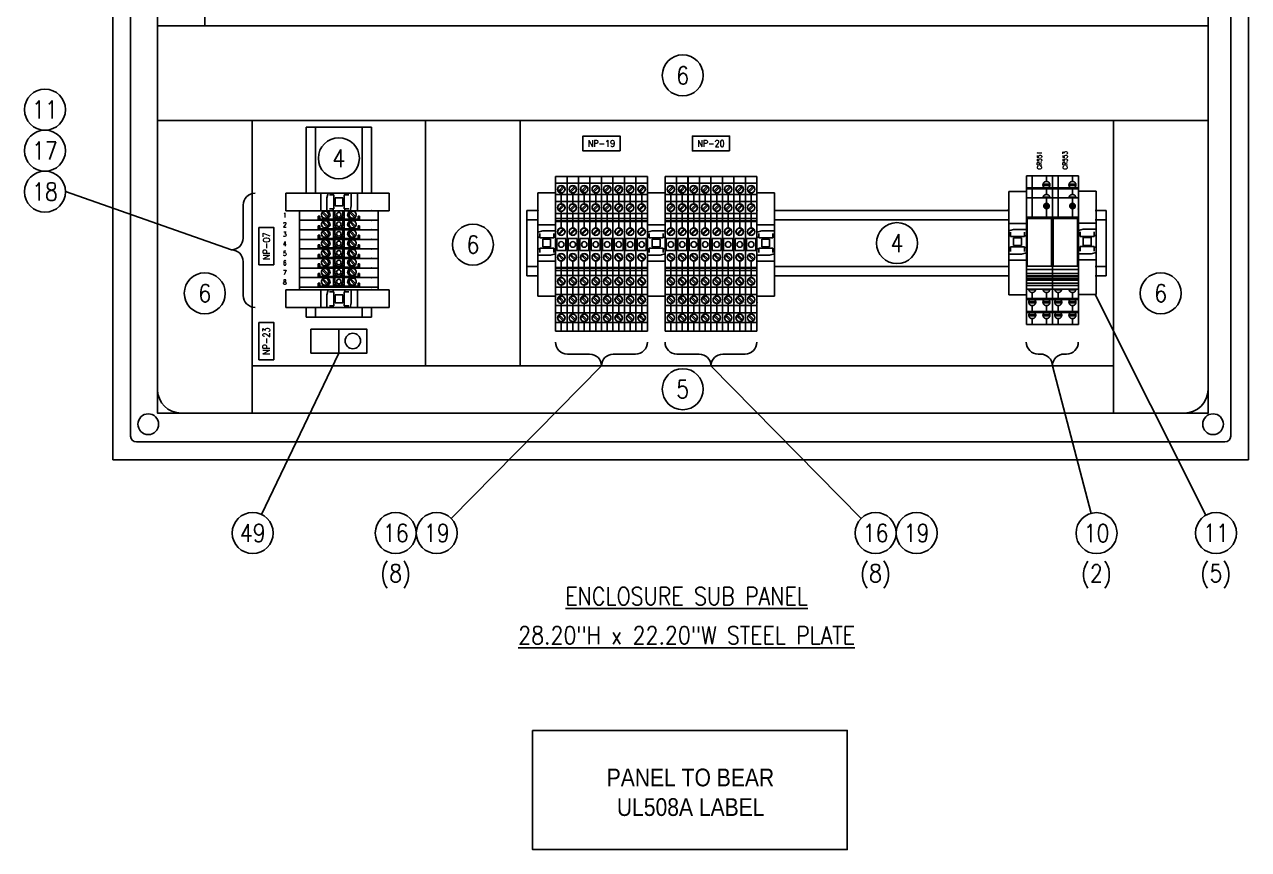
# Model space of a CAD drawing. Header units: inches. Extents: x -4 to 280, y -9 to 35.
# Drawn here: x 30.13 to 56, y -8.23 to 9.19 of the extents above; entities that cross this region are included whole.
import ezdxf
from ezdxf.enums import TextEntityAlignment as Align

# ---------------------------------------------------------------- set-up
doc = ezdxf.new("R2010")
doc.units = ezdxf.units.IN
doc.header["$LTSCALE"] = 0.5
doc.header["$MEASUREMENT"] = 0
doc.linetypes.add('DOT', pattern=[0.25, 0, -0.25])
for name, color, linetype in [('0 @ 4', 7, 'Continuous'), ('1', 7, 'Continuous'), ('E-POWR-CIRC', 90, 'Continuous'), ('E-POWR-IDEN @ 4', 11, 'Continuous'), ('MODEL', 7, 'Continuous'), ('PITEM', 20, 'Continuous'), ('SYMBOL', 4, 'Continuous'), ('WIRENO', 71, 'Continuous')]:
    doc.layers.add(name, color=color, linetype=linetype)
for name, color, linetype, lineweight in [('G-Anno-Std-Note', 151, 'Continuous', 25), ('G-Anno-Std-Note @ 4', 151, 'Continuous', 25), ('REV2', 1, 'Continuous', 5), ('TERM_24VDC', 5, 'Continuous', 5)]:
    doc.layers.add(name, color=color, linetype=linetype, lineweight=lineweight)
doc.styles.add('Note', font='romans.shx', dxfattribs={"width": 0.75})
doc.styles.add('RomanS', font='romans.shx', dxfattribs={"width": 0.85})
doc.styles.get("Standard").update_dxf_attribs({"font": 'romans.shx', "width": 0.85})
doc.styles.add('WD', font='romans.shx')

# ---------------------------------------------------------------- blocks, each defined once
blk = doc.blocks.new('Anno_Circle')
at = {"color": 0, "linetype": 'ByBlock', "lineweight": -2}
blk.add_circle((0, 0), 1.155, dxfattribs=at)
at = {"color": 0, "linetype": 'ByBlock', "lineweight": -2, "style": 'Note', "width": 0.85}
blk.add_attdef('ID', text='', height=1, dxfattribs=at).set_placement((0, 0), align=Align.MIDDLE)
blk = doc.blocks.new('UK END_STOP')
at = {"layer": '1', "color": 7}
for p, q in [((0, 1.091), (0.373, 1.091)), ((0, -1.091), (0, 1.091)), ((0.373, 1.091), (0.373, -1.091)), ((0.373, 0.418), (0, 0.418)), ((0.104, 0.29), (0, 0.263)), ((0.373, 0.29), (0.104, 0.29)), ((0.039, 0.155), (0, 0.155)), ((0.039, 0.139), (0.039, 0.235)), ((0.039, 0.139), (0.334, 0.139)), ((0.104, 0.114), (0.269, 0.114)), ((0.104, -0.051), (0.104, 0.114)), ((0.269, 0.114), (0.269, -0.051)), ((0.334, 0.235), (0.334, 0.139)), ((0.334, 0.155), (0.373, 0.155)), ((0.039, -0.092), (0, -0.092)), ((0.269, -0.228), (0, -0.228)), ((0.334, -0.076), (0.039, -0.076)), ((0.039, -0.173), (0.039, -0.076)), ((0.269, -0.051), (0.104, -0.051)), ((0.373, -0.2), (0.269, -0.228)), ((0.334, -0.076), (0.334, -0.173)), ((0.334, -0.092), (0.373, -0.092)), ((0.373, -0.355), (0, -0.355)), ((0.373, -1.091), (0, -1.091))]:
    blk.add_line(p, q, dxfattribs=at)
at = {"layer": '1', "color": 7, "linetype": 'DOT'}
blk.add_point((0, 0.714), dxfattribs=at)
blk = doc.blocks.new('VIOK 1-5-3D_PE')
at = {"layer": '1', "color": 2}
for p, q in [((0, 1.83), (0, 1.437)), ((0, 1.83), (0.121, 1.83)), ((0.121, 1.83), (0.121, 1.628)), ((0.121, 1.648), (0, 1.648)), ((0.059, 1.592), (0.123, 1.529)), ((0.059, 1.592), (0.123, 1.529)), ((0.158, 1.532), (0.079, 1.611)), ((0.158, 1.532), (0.079, 1.611)), ((0.121, 1.441), (0, 1.441)), ((0.115, 1.537), (0.163, 1.487)), ((0.121, 1.441), (0.121, 1.471)), ((0.158, 1.532), (0.182, 1.506))]:
    blk.add_line(p, q, dxfattribs=at)
at = {"layer": '1', "color": 3}
for p, q in [((0.121, 1.83), (0.243, 1.83)), ((0.243, 1.83), (0.243, 1.437)), ((0.243, 1.648), (0.121, 1.648)), ((0.121, 1.441), (0.243, 1.441))]:
    blk.add_line(p, q, dxfattribs=at)
at = {"layer": '1', "color": 7}
for p, q in [((0, -1.437), (0, 1.437)), ((0.121, 1.441), (0.121, 1.242)), ((0.243, 1.437), (0.243, -1.437)), ((0.243, 1.292), (0, 1.292)), ((0, 1.054), (0.243, 1.054)), ((0.059, 1.209), (0.126, 1.142)), ((0.059, 1.209), (0.126, 1.142)), ((0.162, 1.146), (0.079, 1.229)), ((0.162, 1.146), (0.079, 1.229)), ((0.121, 1.088), (0.121, 0.855)), ((0.126, 1.142), (0.164, 1.105)), ((0.162, 1.146), (0.184, 1.125)), ((0.243, 0.905), (0, 0.905)), ((0.059, 0.822), (0.164, 0.718)), ((0.059, 0.822), (0.164, 0.718)), ((0.079, 0.842), (0.183, 0.738)), ((0.079, 0.842), (0.183, 0.738)), ((0.243, 0.658), (0, 0.658)), ((0.243, 0.55), (0, 0.55)), ((0.121, 0.346), (0.121, 0.705)), ((0.243, 0.502), (0, 0.502)), ((0, 0.488), (0.243, 0.488)), ((0.059, 0.313), (0.164, 0.209)), ((0.059, 0.313), (0.164, 0.209)), ((0.079, 0.333), (0.183, 0.229)), ((0.079, 0.333), (0.183, 0.229)), ((0.025, 0.126), (0.218, 0.126)), ((0.025, -0.125), (0.025, 0.126)), ((0.218, 0.126), (0.218, -0.125)), ((0.218, -0.125), (0.025, -0.125)), ((0.164, -0.208), (0.059, -0.313)), ((0.164, -0.208), (0.059, -0.313)), ((0.183, -0.228), (0.079, -0.332)), ((0.183, -0.228), (0.079, -0.332)), ((0.243, -0.487), (0, -0.487)), ((0, -0.502), (0.243, -0.502)), ((0.121, -0.704), (0.121, -0.349)), ((0, -0.549), (0.243, -0.549)), ((0, -0.657), (0.243, -0.657)), ((0.164, -0.717), (0.059, -0.822)), ((0.164, -0.717), (0.059, -0.822)), ((0.183, -0.737), (0.079, -0.841)), ((0.183, -0.737), (0.079, -0.841)), ((0, -0.905), (0.243, -0.905)), ((0.121, -0.854), (0.121, -1.087)), ((0, -1.053), (0.243, -1.053)), ((0, -1.291), (0.243, -1.291)), ((0.126, -1.141), (0.059, -1.208)), ((0.126, -1.141), (0.059, -1.208)), ((0.079, -1.228), (0.162, -1.145)), ((0.079, -1.228), (0.162, -1.145)), ((0.164, -1.104), (0.126, -1.141)), ((0.184, -1.124), (0.162, -1.145)), ((0.243, -1.437), (0, -1.437))]:
    blk.add_line(p, q, dxfattribs=at)
at = {"layer": '1', "color": 2}
blk.add_circle((0.121, 1.55), 0.075, dxfattribs=at)
at = {"layer": '1', "color": 7}
for centre, radius in [((0.121, 1.167), 0.0789), ((0.121, 1.167), 0.075), ((0.121, 0.78), 0.0789), ((0.121, 0.78), 0.075), ((0.121, 0.78), 0.075), ((0.121, 0.271), 0.0789), ((0.121, 0.271), 0.075), ((0.121, 0.271), 0.075), ((0.121, 0), 0.0592), ((0.121, -0.27), 0.0789), ((0.121, -0.27), 0.075), ((0.121, -0.27), 0.075), ((0.121, -0.779), 0.0789), ((0.121, -0.779), 0.075), ((0.121, -0.779), 0.075), ((0.121, -1.166), 0.0789), ((0.121, -1.166), 0.075)]:
    blk.add_circle(centre, radius, dxfattribs=at)
at = {"layer": '1', "color": 2}
blk.add_arc((0.121, 1.55), 0.0789, 90, 270, dxfattribs=at)
at = {"layer": '1', "color": 3}
blk.add_arc((0.121, 1.55), 0.0789, 270, 90, dxfattribs=at)
at = {"layer": '1', "color": 7}
for centre in [(0.121, 0.78), (0.121, 0.78), (0.121, 0.271), (0.121, 0.271)]:
    blk.add_arc(centre, 0.075, 126.1729, 145.6151, dxfattribs=at)
at = {"layer": '1', "color": 7, "linetype": 'DOT'}
blk.add_point((0, 1.23), dxfattribs=at)
blk = doc.blocks.new('ADHESIVENAMEPLATE')
blk.add_lwpolyline([(40.804, 6.264), (40.017, 6.264), (40.017, 6.579), (40.804, 6.579)], close=True)
at = {"layer": 'PITEM', "style": 'RomanS', "width": 0.85}
blk.add_attdef('NP_NO', text='', height=0.145, dxfattribs=at).set_placement((40.41, 6.422), align=Align.MIDDLE)
blk = doc.blocks.new('WD_WNH')
at = {"linetype": 'Continuous', "style": 'WD', "width": 0.8}
blk.add_attdef('WIRENO', text='', height=0.1, dxfattribs=at).set_placement((0, 0.062), align=Align.CENTER)
at = {"style": 'WD', "flags": 1}
for tag, p in [('W01USER', (0, 0.078)), ('W02USER', (0, 0.07)), ('W03USER', (0, 0.062)), ('W04USER', (0, 0.055)), ('W05USER', (0, 0.047)), ('W06USER', (0, 0.039)), ('W07USER', (0, 0.031)), ('W08USER', (0, 0.023)), ('W09USER', (0, 0.016)), ('W10USER', (0, 0.008))]:
    blk.add_attdef(tag, text='', height=0.005, dxfattribs=at).set_placement(p, align=Align.CENTER)
blk = doc.blocks.new('PLC_Relay_2967015')
at = {"layer": 'SYMBOL', "color": 1}
for p, q in [((-0.02, 1.428), (-0.02, -0.484)), ((-0.02, 1.428), (0.53, 1.428)), ((0.105, 1.428), (0.105, 0.55)), ((0.366, 1.295), (0.363, 1.293)), ((0.37, 1.297), (0.366, 1.295)), ((0.373, 1.298), (0.37, 1.297)), ((0.377, 1.3), (0.373, 1.298)), ((0.379, 1.301), (0.377, 1.3)), ((0.383, 1.303), (0.379, 1.301)), ((0.387, 1.304), (0.383, 1.303)), ((0.391, 1.305), (0.387, 1.304)), ((0.395, 1.305), (0.391, 1.305)), ((0.398, 1.306), (0.395, 1.305)), ((0.402, 1.306), (0.398, 1.306)), ((0.406, 1.306), (0.402, 1.306)), ((0.405, 1.306), (0.405, 1.428)), ((0.41, 1.306), (0.406, 1.306)), ((0.414, 1.305), (0.41, 1.306)), ((0.418, 1.305), (0.414, 1.305)), ((0.422, 1.304), (0.418, 1.305)), ((0.426, 1.303), (0.422, 1.304)), ((0.429, 1.302), (0.426, 1.303)), ((0.433, 1.3), (0.429, 1.302)), ((0.437, 1.299), (0.433, 1.3)), ((0.44, 1.297), (0.437, 1.299)), ((0.443, 1.295), (0.44, 1.297)), ((0.447, 1.293), (0.443, 1.295)), ((0.53, 1.428), (0.53, -0.484)), ((-0.02, 1.174), (0.53, 1.174)), ((-0.02, 1.153), (0.53, 1.153)), ((0.332, 1.245), (0.331, 1.242)), ((0.331, 1.242), (0.331, 1.238)), ((0.331, 1.238), (0.331, 1.234)), ((0.331, 1.234), (0.331, 1.23)), ((0.331, 1.23), (0.331, 1.226)), ((0.331, 1.226), (0.331, 1.223)), ((0.331, 1.223), (0.332, 1.219)), ((0.333, 1.249), (0.332, 1.245)), ((0.343, 1.246), (0.332, 1.246)), ((0.343, 1.22), (0.332, 1.22)), ((0.332, 1.219), (0.333, 1.215)), ((0.334, 1.253), (0.333, 1.249)), ((0.333, 1.215), (0.334, 1.212)), ((0.335, 1.257), (0.334, 1.253)), ((0.334, 1.212), (0.335, 1.208)), ((0.336, 1.26), (0.335, 1.257)), ((0.335, 1.208), (0.336, 1.204)), ((0.338, 1.264), (0.336, 1.26)), ((0.336, 1.204), (0.338, 1.201)), ((0.34, 1.268), (0.338, 1.264)), ((0.338, 1.201), (0.34, 1.197)), ((0.342, 1.271), (0.34, 1.268)), ((0.34, 1.197), (0.342, 1.194)), ((0.344, 1.274), (0.342, 1.271)), ((0.342, 1.194), (0.344, 1.19)), ((0.467, 1.246), (0.343, 1.246)), ((0.343, 1.22), (0.467, 1.22)), ((0.346, 1.277), (0.344, 1.274)), ((0.344, 1.19), (0.346, 1.187)), ((0.348, 1.279), (0.346, 1.277)), ((0.346, 1.187), (0.349, 1.184)), ((0.351, 1.282), (0.348, 1.279)), ((0.349, 1.184), (0.351, 1.181)), ((0.354, 1.285), (0.351, 1.282)), ((0.351, 1.181), (0.354, 1.179)), ((0.357, 1.288), (0.354, 1.285)), ((0.354, 1.179), (0.357, 1.176)), ((0.36, 1.29), (0.357, 1.288)), ((0.357, 1.176), (0.359, 1.174)), ((0.363, 1.293), (0.36, 1.29)), ((0.405, 1.03), (0.405, 1.153)), ((0.45, 1.29), (0.447, 1.293)), ((0.453, 1.288), (0.45, 1.29)), ((0.45, 1.174), (0.453, 1.176)), ((0.456, 1.285), (0.453, 1.288)), ((0.453, 1.176), (0.456, 1.179)), ((0.459, 1.283), (0.456, 1.285)), ((0.456, 1.179), (0.459, 1.182)), ((0.461, 1.28), (0.459, 1.283)), ((0.459, 1.182), (0.462, 1.184)), ((0.464, 1.278), (0.461, 1.28)), ((0.462, 1.184), (0.464, 1.187)), ((0.465, 1.274), (0.464, 1.278)), ((0.464, 1.187), (0.465, 1.191)), ((0.467, 1.271), (0.465, 1.274)), ((0.465, 1.191), (0.467, 1.194)), ((0.469, 1.268), (0.467, 1.271)), ((0.467, 1.246), (0.477, 1.246)), ((0.467, 1.22), (0.477, 1.22)), ((0.467, 1.194), (0.469, 1.197)), ((0.471, 1.264), (0.469, 1.268)), ((0.469, 1.197), (0.471, 1.201)), ((0.473, 1.261), (0.471, 1.264)), ((0.471, 1.201), (0.473, 1.204)), ((0.474, 1.257), (0.473, 1.261)), ((0.473, 1.204), (0.474, 1.208)), ((0.475, 1.253), (0.474, 1.257)), ((0.474, 1.208), (0.475, 1.212)), ((0.476, 1.25), (0.475, 1.253)), ((0.475, 1.212), (0.476, 1.216)), ((0.477, 1.246), (0.476, 1.25)), ((0.476, 1.216), (0.477, 1.219)), ((0.478, 1.242), (0.477, 1.246)), ((0.477, 1.219), (0.478, 1.223)), ((0.478, 1.238), (0.478, 1.242)), ((0.478, 1.234), (0.478, 1.238)), ((0.478, 1.23), (0.478, 1.234)), ((0.478, 1.226), (0.478, 1.23)), ((0.478, 1.223), (0.478, 1.226)), ((-0.02, 0.957), (0.53, 0.957)), ((0.332, 0.968), (0.331, 0.964)), ((0.331, 0.964), (0.331, 0.961)), ((0.331, 0.961), (0.331, 0.957)), ((0.333, 0.976), (0.332, 0.972)), ((0.332, 0.972), (0.332, 0.968)), ((0.343, 0.971), (0.332, 0.971)), ((0.334, 0.979), (0.333, 0.976)), ((0.336, 0.983), (0.334, 0.979)), ((0.337, 0.987), (0.336, 0.983)), ((0.339, 0.99), (0.337, 0.987)), ((0.341, 0.994), (0.339, 0.99)), ((0.343, 0.997), (0.341, 0.994)), ((0.345, 1), (0.343, 0.997)), ((0.467, 0.971), (0.343, 0.971)), ((0.347, 1.003), (0.345, 1)), ((0.35, 1.006), (0.347, 1.003)), ((0.347, 0.781), (0.411, 0.845)), ((0.347, 0.787), (0.405, 0.845)), ((0.347, 0.793), (0.399, 0.845)), ((0.348, 0.776), (0.416, 0.844)), ((0.348, 0.799), (0.393, 0.844)), ((0.349, 0.772), (0.42, 0.843)), ((0.353, 1.009), (0.35, 1.006)), ((0.35, 0.767), (0.425, 0.842)), ((0.351, 0.807), (0.385, 0.842)), ((0.352, 0.763), (0.429, 0.84)), ((0.356, 1.012), (0.353, 1.009)), ((0.354, 0.76), (0.433, 0.838)), ((0.359, 1.014), (0.356, 1.012)), ((0.356, 0.756), (0.436, 0.836)), ((0.356, 0.817), (0.375, 0.836)), ((0.358, 0.754), (0.44, 0.834)), ((0.362, 1.017), (0.359, 1.014)), ((0.361, 0.75), (0.443, 0.831)), ((0.365, 1.018), (0.362, 1.017)), ((0.363, 0.747), (0.446, 0.829)), ((0.368, 1.02), (0.365, 1.018)), ((0.366, 0.745), (0.448, 0.826)), ((0.372, 1.022), (0.368, 1.02)), ((0.369, 0.742), (0.451, 0.823)), ((0.375, 1.024), (0.372, 1.022)), ((0.372, 0.74), (0.454, 0.82)), ((0.379, 1.025), (0.375, 1.024)), ((0.376, 0.737), (0.456, 0.816)), ((0.382, 1.026), (0.379, 1.025)), ((0.379, 0.735), (0.458, 0.813)), ((0.385, 1.028), (0.382, 1.026)), ((0.382, 0.734), (0.46, 0.809)), ((0.389, 1.028), (0.385, 1.028)), ((0.387, 0.732), (0.461, 0.806)), ((0.393, 1.029), (0.389, 1.028)), ((0.391, 0.731), (0.462, 0.801)), ((0.397, 1.03), (0.393, 1.029)), ((0.396, 0.73), (0.463, 0.796)), ((0.401, 1.03), (0.397, 1.03)), ((0.405, 1.03), (0.401, 1.03)), ((0.401, 0.729), (0.464, 0.791)), ((0.409, 1.03), (0.405, 1.03)), ((0.405, 0.845), (0.405, 0.957)), ((0.406, 0.729), (0.464, 0.786)), ((0.413, 1.03), (0.409, 1.03)), ((0.412, 0.729), (0.464, 0.78)), ((0.417, 1.029), (0.413, 1.03)), ((0.42, 1.028), (0.417, 1.029)), ((0.424, 1.027), (0.42, 1.028)), ((0.428, 1.026), (0.424, 1.027)), ((0.432, 1.025), (0.428, 1.026)), ((0.435, 1.024), (0.432, 1.025)), ((0.439, 1.022), (0.435, 1.024)), ((0.442, 1.02), (0.439, 1.022)), ((0.446, 1.018), (0.442, 1.02)), ((0.449, 1.017), (0.446, 1.018)), ((0.452, 1.014), (0.449, 1.017)), ((0.455, 1.012), (0.452, 1.014)), ((0.458, 1.009), (0.455, 1.012)), ((0.461, 1.006), (0.458, 1.009)), ((0.463, 1.003), (0.461, 1.006)), ((0.465, 1), (0.463, 1.003)), ((0.467, 0.997), (0.465, 1)), ((0.469, 0.993), (0.467, 0.997)), ((0.467, 0.971), (0.477, 0.971)), ((0.471, 0.99), (0.469, 0.993)), ((0.472, 0.986), (0.471, 0.99)), ((0.474, 0.983), (0.472, 0.986)), ((0.475, 0.979), (0.474, 0.983)), ((0.476, 0.975), (0.475, 0.979)), ((0.477, 0.971), (0.476, 0.975)), ((0.478, 0.968), (0.477, 0.971)), ((0.478, 0.964), (0.478, 0.968)), ((0.479, 0.961), (0.478, 0.964)), ((0.479, 0.957), (0.479, 0.961)), ((-0.02, 0.55), (0.53, 0.55)), ((0.229, 0.523), (0, 0.523)), ((0, 0.523), (0, 0.484)), ((0.229, 0.523), (0.51, 0.523)), ((0.405, 0.55), (0.405, 0.729)), ((0.419, 0.731), (0.462, 0.773)), ((0.428, 0.734), (0.459, 0.764)), ((0.441, 0.741), (0.452, 0.752)), ((0.51, 0.497), (0.51, 0.523)), ((0, 0.484), (0, -0.484)), ((0.51, 0.497), (0.51, -0.484)), ((-0.02, -0.552), (-0.02, -0.484)), ((0.06, -0.484), (-0.02, -0.484)), ((0.223, -0.484), (0.06, -0.484)), ((0.53, -0.484), (0.223, -0.484)), ((0.53, -0.484), (0.53, -0.552)), ((0.53, -0.552), (-0.02, -0.552)), ((-0.02, -0.598), (-0.02, -0.552)), ((-0.02, -0.636), (-0.02, -0.598)), ((0.007, -0.636), (-0.02, -0.636)), ((-0.02, -0.667), (-0.02, -0.636)), ((-0.02, -0.686), (-0.02, -0.667)), ((-0.02, -0.684), (0.53, -0.684)), ((-0.02, -0.711), (-0.02, -0.686)), ((0.53, -0.711), (-0.02, -0.711)), ((-0.02, -0.753), (-0.02, -0.711)), ((-0.02, -0.753), (0.53, -0.753)), ((-0.02, -0.78), (-0.02, -0.753)), ((0.53, -0.636), (0.007, -0.636)), ((0.53, -0.552), (0.53, -0.636)), ((0.53, -0.636), (0.53, -0.684)), ((0.53, -0.684), (0.53, -0.711)), ((0.53, -0.711), (0.53, -0.753)), ((0.53, -0.753), (0.53, -0.78)), ((0.502, -0.78), (-0.02, -0.78)), ((-0.02, -0.845), (-0.02, -0.78)), ((-0.02, -0.968), (-0.02, -0.845)), ((0.502, -0.845), (-0.02, -0.845)), ((0.53, -0.893), (-0.02, -0.893)), ((-0.02, -0.967), (0.53, -0.967)), ((-0.02, -0.967), (-0.02, -1.712)), ((0.53, -0.968), (-0.02, -0.968)), ((0.031, -0.967), (0.031, -0.971)), ((0.031, -0.971), (0.031, -0.974)), ((0.031, -0.974), (0.032, -0.978)), ((0.032, -0.978), (0.032, -0.981)), ((0.032, -0.981), (0.033, -0.985)), ((0.032, -0.981), (0.177, -0.981)), ((0.033, -0.985), (0.034, -0.989)), ((0.034, -0.989), (0.036, -0.993)), ((0.036, -0.993), (0.037, -0.996)), ((0.037, -0.996), (0.039, -1)), ((0.039, -1), (0.041, -1.003)), ((0.041, -1.003), (0.042, -1.007)), ((0.042, -1.007), (0.044, -1.01)), ((0.044, -1.01), (0.046, -1.013)), ((0.046, -1.013), (0.049, -1.016)), ((0.049, -1.016), (0.052, -1.019)), ((0.052, -1.019), (0.054, -1.021)), ((0.054, -1.021), (0.057, -1.024)), ((0.057, -1.024), (0.06, -1.025)), ((0.06, -1.025), (0.064, -1.028)), ((0.064, -1.028), (0.067, -1.03)), ((0.067, -1.03), (0.07, -1.032)), ((0.07, -1.032), (0.074, -1.033)), ((0.074, -1.033), (0.078, -1.035)), ((0.13, -1.035), (0.134, -1.033)), ((0.134, -1.033), (0.137, -1.032)), ((0.137, -1.032), (0.141, -1.03)), ((0.141, -1.03), (0.144, -1.028)), ((0.144, -1.028), (0.147, -1.025)), ((0.147, -1.025), (0.151, -1.024)), ((0.151, -1.024), (0.154, -1.021)), ((0.154, -1.021), (0.156, -1.019)), ((0.156, -1.019), (0.159, -1.016)), ((0.159, -1.016), (0.162, -1.013)), ((0.162, -1.013), (0.164, -1.01)), ((0.164, -1.01), (0.166, -1.007)), ((0.166, -1.007), (0.168, -1.003)), ((0.168, -1.003), (0.17, -1)), ((0.17, -1), (0.172, -0.996)), ((0.172, -0.996), (0.173, -0.993)), ((0.173, -0.993), (0.175, -0.989)), ((0.175, -0.989), (0.176, -0.985)), ((0.176, -0.985), (0.177, -0.981)), ((0.177, -0.978), (0.178, -0.974)), ((0.177, -0.981), (0.177, -0.978)), ((0.178, -0.971), (0.178, -0.967)), ((0.178, -0.974), (0.178, -0.971)), ((0.331, -0.967), (0.331, -0.971)), ((0.331, -0.971), (0.331, -0.974)), ((0.331, -0.974), (0.332, -0.978)), ((0.332, -0.978), (0.332, -0.981)), ((0.332, -0.981), (0.333, -0.985)), ((0.332, -0.981), (0.477, -0.981)), ((0.333, -0.985), (0.334, -0.989)), ((0.334, -0.989), (0.336, -0.993)), ((0.336, -0.993), (0.337, -0.996)), ((0.337, -0.996), (0.339, -1)), ((0.339, -1), (0.341, -1.003)), ((0.341, -1.003), (0.343, -1.007)), ((0.343, -1.007), (0.345, -1.01)), ((0.345, -1.01), (0.347, -1.013)), ((0.347, -1.013), (0.35, -1.016)), ((0.35, -1.016), (0.353, -1.019)), ((0.353, -1.019), (0.355, -1.021)), ((0.355, -1.021), (0.358, -1.024)), ((0.358, -1.024), (0.361, -1.025)), ((0.361, -1.025), (0.365, -1.028)), ((0.365, -1.028), (0.368, -1.03)), ((0.368, -1.03), (0.371, -1.032)), ((0.371, -1.032), (0.375, -1.033)), ((0.375, -1.033), (0.379, -1.035)), ((0.431, -1.035), (0.435, -1.033)), ((0.435, -1.033), (0.438, -1.032)), ((0.438, -1.032), (0.442, -1.03)), ((0.442, -1.03), (0.445, -1.028)), ((0.445, -1.028), (0.448, -1.025)), ((0.448, -1.025), (0.452, -1.024)), ((0.452, -1.024), (0.455, -1.021)), ((0.455, -1.021), (0.457, -1.019)), ((0.457, -1.019), (0.46, -1.016)), ((0.46, -1.016), (0.463, -1.013)), ((0.463, -1.013), (0.464, -1.01)), ((0.464, -1.01), (0.466, -1.007)), ((0.466, -1.007), (0.468, -1.003)), ((0.468, -1.003), (0.47, -1)), ((0.47, -1), (0.472, -0.996)), ((0.472, -0.996), (0.473, -0.993)), ((0.473, -0.993), (0.475, -0.989)), ((0.475, -0.989), (0.476, -0.985)), ((0.476, -0.985), (0.477, -0.981)), ((0.477, -0.978), (0.478, -0.974)), ((0.477, -0.981), (0.477, -0.978)), ((0.478, -0.971), (0.478, -0.967)), ((0.478, -0.974), (0.478, -0.971)), ((0.53, -0.78), (0.502, -0.78)), ((0.53, -0.845), (0.502, -0.845)), ((0.53, -0.78), (0.53, -0.845)), ((0.53, -0.845), (0.53, -0.968)), ((0.53, -0.967), (0.53, -1.712)), ((-0.02, -1.163), (0.53, -1.163)), ((-0.02, -1.184), (0.53, -1.184)), ((0.032, -1.229), (0.031, -1.233)), ((0.031, -1.233), (0.031, -1.236)), ((0.031, -1.236), (0.031, -1.24)), ((0.031, -1.24), (0.031, -1.244)), ((0.031, -1.244), (0.031, -1.248)), ((0.031, -1.248), (0.031, -1.252)), ((0.031, -1.252), (0.032, -1.255)), ((0.033, -1.225), (0.032, -1.229)), ((0.032, -1.229), (0.177, -1.229)), ((0.032, -1.255), (0.033, -1.259)), ((0.177, -1.256), (0.032, -1.256)), ((0.034, -1.222), (0.033, -1.225)), ((0.033, -1.259), (0.034, -1.263)), ((0.035, -1.218), (0.034, -1.222)), ((0.034, -1.263), (0.035, -1.267)), ((0.037, -1.214), (0.035, -1.218)), ((0.035, -1.267), (0.036, -1.27)), ((0.036, -1.27), (0.038, -1.274)), ((0.038, -1.211), (0.037, -1.214)), ((0.04, -1.207), (0.038, -1.211)), ((0.038, -1.274), (0.039, -1.278)), ((0.039, -1.278), (0.041, -1.281)), ((0.041, -1.204), (0.04, -1.207)), ((0.043, -1.2), (0.041, -1.204)), ((0.041, -1.281), (0.042, -1.284)), ((0.042, -1.284), (0.045, -1.286)), ((0.045, -1.197), (0.043, -1.2)), ((0.048, -1.194), (0.045, -1.197)), ((0.045, -1.286), (0.047, -1.29)), ((0.047, -1.29), (0.05, -1.292)), ((0.051, -1.191), (0.048, -1.194)), ((0.05, -1.292), (0.052, -1.295)), ((0.053, -1.189), (0.051, -1.191)), ((0.056, -1.186), (0.053, -1.189)), ((0.059, -1.184), (0.056, -1.186)), ((0.078, -1.035), (0.081, -1.036)), ((0.081, -1.036), (0.085, -1.037)), ((0.085, -1.037), (0.089, -1.038)), ((0.089, -1.038), (0.093, -1.039)), ((0.093, -1.039), (0.097, -1.039)), ((0.097, -1.039), (0.101, -1.04)), ((0.101, -1.04), (0.104, -1.04)), ((0.104, -1.04), (0.108, -1.04)), ((0.105, -1.04), (0.105, -1.184)), ((0.108, -1.04), (0.112, -1.039)), ((0.112, -1.039), (0.116, -1.039)), ((0.116, -1.039), (0.12, -1.038)), ((0.12, -1.038), (0.124, -1.037)), ((0.124, -1.037), (0.127, -1.036)), ((0.127, -1.036), (0.13, -1.035)), ((0.153, -1.187), (0.15, -1.184)), ((0.155, -1.19), (0.153, -1.187)), ((0.158, -1.192), (0.155, -1.19)), ((0.157, -1.293), (0.16, -1.291)), ((0.161, -1.195), (0.158, -1.192)), ((0.16, -1.291), (0.162, -1.287)), ((0.163, -1.198), (0.161, -1.195)), ((0.162, -1.287), (0.165, -1.285)), ((0.166, -1.202), (0.163, -1.198)), ((0.165, -1.285), (0.167, -1.282)), ((0.168, -1.205), (0.166, -1.202)), ((0.167, -1.282), (0.169, -1.279)), ((0.17, -1.208), (0.168, -1.205)), ((0.169, -1.279), (0.171, -1.275)), ((0.171, -1.212), (0.17, -1.208)), ((0.173, -1.215), (0.171, -1.212)), ((0.171, -1.275), (0.172, -1.272)), ((0.172, -1.272), (0.174, -1.268)), ((0.174, -1.219), (0.173, -1.215)), ((0.175, -1.223), (0.174, -1.219)), ((0.174, -1.268), (0.175, -1.264)), ((0.176, -1.227), (0.175, -1.223)), ((0.175, -1.264), (0.176, -1.261)), ((0.177, -1.23), (0.176, -1.227)), ((0.176, -1.261), (0.177, -1.257)), ((0.178, -1.234), (0.177, -1.23)), ((0.177, -1.257), (0.178, -1.253)), ((0.178, -1.237), (0.178, -1.234)), ((0.178, -1.241), (0.178, -1.237)), ((0.178, -1.245), (0.178, -1.241)), ((0.178, -1.249), (0.178, -1.245)), ((0.178, -1.253), (0.178, -1.249)), ((0.332, -1.229), (0.331, -1.233)), ((0.331, -1.233), (0.331, -1.236)), ((0.331, -1.236), (0.331, -1.24)), ((0.331, -1.24), (0.331, -1.244)), ((0.331, -1.244), (0.331, -1.248)), ((0.331, -1.248), (0.331, -1.252)), ((0.331, -1.252), (0.332, -1.255)), ((0.333, -1.225), (0.332, -1.229)), ((0.332, -1.229), (0.477, -1.229)), ((0.332, -1.255), (0.333, -1.259)), ((0.477, -1.256), (0.332, -1.256)), ((0.334, -1.222), (0.333, -1.225)), ((0.333, -1.259), (0.334, -1.263)), ((0.335, -1.218), (0.334, -1.222)), ((0.334, -1.263), (0.335, -1.267)), ((0.337, -1.214), (0.335, -1.218)), ((0.335, -1.267), (0.336, -1.27)), ((0.336, -1.27), (0.338, -1.274)), ((0.338, -1.211), (0.337, -1.214)), ((0.34, -1.207), (0.338, -1.211)), ((0.338, -1.274), (0.339, -1.278)), ((0.339, -1.278), (0.341, -1.281)), ((0.342, -1.204), (0.34, -1.207)), ((0.341, -1.281), (0.343, -1.284)), ((0.344, -1.2), (0.342, -1.204)), ((0.343, -1.284), (0.346, -1.286)), ((0.346, -1.197), (0.344, -1.2)), ((0.349, -1.194), (0.346, -1.197)), ((0.346, -1.286), (0.348, -1.29)), ((0.348, -1.29), (0.351, -1.292)), ((0.352, -1.191), (0.349, -1.194)), ((0.351, -1.292), (0.353, -1.295)), ((0.354, -1.189), (0.352, -1.191)), ((0.357, -1.186), (0.354, -1.189)), ((0.36, -1.184), (0.357, -1.186)), ((0.379, -1.035), (0.381, -1.036)), ((0.381, -1.036), (0.385, -1.037)), ((0.385, -1.037), (0.389, -1.038)), ((0.389, -1.038), (0.393, -1.039)), ((0.393, -1.039), (0.397, -1.039)), ((0.397, -1.039), (0.401, -1.04)), ((0.401, -1.04), (0.404, -1.04)), ((0.404, -1.04), (0.408, -1.04)), ((0.405, -1.04), (0.405, -1.184)), ((0.408, -1.04), (0.412, -1.039)), ((0.412, -1.039), (0.416, -1.039)), ((0.416, -1.039), (0.42, -1.038)), ((0.42, -1.038), (0.424, -1.037)), ((0.424, -1.037), (0.428, -1.036)), ((0.428, -1.036), (0.431, -1.035)), ((0.454, -1.187), (0.451, -1.184)), ((0.456, -1.19), (0.454, -1.187)), ((0.459, -1.192), (0.456, -1.19)), ((0.458, -1.293), (0.461, -1.291)), ((0.462, -1.195), (0.459, -1.192)), ((0.461, -1.291), (0.463, -1.287)), ((0.464, -1.198), (0.462, -1.195)), ((0.463, -1.287), (0.465, -1.285)), ((0.466, -1.202), (0.464, -1.198)), ((0.465, -1.285), (0.467, -1.282)), ((0.468, -1.205), (0.466, -1.202)), ((0.467, -1.282), (0.469, -1.279)), ((0.47, -1.208), (0.468, -1.205)), ((0.469, -1.279), (0.471, -1.275)), ((0.471, -1.212), (0.47, -1.208)), ((0.473, -1.215), (0.471, -1.212)), ((0.471, -1.275), (0.472, -1.272)), ((0.472, -1.272), (0.474, -1.268)), ((0.474, -1.219), (0.473, -1.215)), ((0.475, -1.223), (0.474, -1.219)), ((0.474, -1.268), (0.475, -1.264)), ((0.476, -1.227), (0.475, -1.223)), ((0.475, -1.264), (0.476, -1.261)), ((0.477, -1.23), (0.476, -1.227)), ((0.476, -1.261), (0.477, -1.257)), ((0.478, -1.234), (0.477, -1.23)), ((0.477, -1.257), (0.478, -1.253)), ((0.478, -1.237), (0.478, -1.234)), ((0.478, -1.241), (0.478, -1.237)), ((0.478, -1.245), (0.478, -1.241)), ((0.478, -1.249), (0.478, -1.245)), ((0.478, -1.253), (0.478, -1.249)), ((-0.02, -1.438), (0.53, -1.438)), ((-0.02, -1.459), (0.53, -1.459)), ((0.032, -1.503), (0.031, -1.507)), ((0.031, -1.507), (0.031, -1.511)), ((0.031, -1.511), (0.031, -1.515)), ((0.031, -1.515), (0.031, -1.519)), ((0.031, -1.519), (0.031, -1.523)), ((0.031, -1.523), (0.031, -1.527)), ((0.031, -1.527), (0.032, -1.531)), ((0.033, -1.499), (0.032, -1.503)), ((0.032, -1.503), (0.177, -1.503)), ((0.032, -1.531), (0.033, -1.534)), ((0.177, -1.531), (0.032, -1.531)), ((0.034, -1.496), (0.033, -1.499)), ((0.033, -1.534), (0.034, -1.538)), ((0.035, -1.493), (0.034, -1.496)), ((0.034, -1.538), (0.035, -1.542)), ((0.036, -1.489), (0.035, -1.493)), ((0.035, -1.542), (0.036, -1.546)), ((0.038, -1.486), (0.036, -1.489)), ((0.036, -1.546), (0.038, -1.548)), ((0.04, -1.482), (0.038, -1.486)), ((0.038, -1.548), (0.04, -1.552)), ((0.041, -1.479), (0.04, -1.482)), ((0.043, -1.476), (0.041, -1.479)), ((0.045, -1.472), (0.043, -1.476)), ((0.048, -1.469), (0.045, -1.472)), ((0.05, -1.466), (0.048, -1.469)), ((0.053, -1.464), (0.05, -1.466)), ((0.052, -1.295), (0.055, -1.298)), ((0.056, -1.461), (0.053, -1.464)), ((0.055, -1.298), (0.058, -1.3)), ((0.059, -1.459), (0.056, -1.461)), ((0.058, -1.3), (0.062, -1.303)), ((0.062, -1.303), (0.065, -1.305)), ((0.065, -1.305), (0.068, -1.307)), ((0.068, -1.307), (0.072, -1.309)), ((0.072, -1.309), (0.075, -1.31)), ((0.075, -1.31), (0.079, -1.312)), ((0.079, -1.312), (0.083, -1.313)), ((0.083, -1.313), (0.086, -1.314)), ((0.086, -1.314), (0.09, -1.315)), ((0.09, -1.315), (0.094, -1.316)), ((0.094, -1.316), (0.098, -1.316)), ((0.098, -1.316), (0.102, -1.316)), ((0.102, -1.316), (0.106, -1.316)), ((0.105, -1.459), (0.105, -1.316)), ((0.106, -1.316), (0.11, -1.316)), ((0.11, -1.316), (0.114, -1.316)), ((0.114, -1.316), (0.118, -1.315)), ((0.118, -1.315), (0.121, -1.314)), ((0.121, -1.314), (0.125, -1.313)), ((0.125, -1.313), (0.128, -1.312)), ((0.128, -1.312), (0.132, -1.311)), ((0.132, -1.311), (0.135, -1.309)), ((0.135, -1.309), (0.139, -1.308)), ((0.139, -1.308), (0.142, -1.306)), ((0.142, -1.306), (0.145, -1.303)), ((0.145, -1.303), (0.149, -1.301)), ((0.149, -1.301), (0.152, -1.299)), ((0.152, -1.462), (0.149, -1.459)), ((0.152, -1.299), (0.155, -1.296)), ((0.155, -1.464), (0.152, -1.462)), ((0.155, -1.296), (0.157, -1.293)), ((0.158, -1.467), (0.155, -1.464)), ((0.161, -1.47), (0.158, -1.467)), ((0.163, -1.473), (0.161, -1.47)), ((0.165, -1.476), (0.163, -1.473)), ((0.168, -1.479), (0.165, -1.476)), ((0.169, -1.483), (0.168, -1.479)), ((0.171, -1.486), (0.169, -1.483)), ((0.169, -1.552), (0.171, -1.549)), ((0.173, -1.49), (0.171, -1.486)), ((0.171, -1.549), (0.173, -1.546)), ((0.174, -1.494), (0.173, -1.49)), ((0.173, -1.546), (0.174, -1.543)), ((0.175, -1.496), (0.174, -1.494)), ((0.174, -1.543), (0.175, -1.539)), ((0.176, -1.5), (0.175, -1.496)), ((0.175, -1.539), (0.176, -1.535)), ((0.177, -1.504), (0.176, -1.5)), ((0.176, -1.535), (0.177, -1.531)), ((0.178, -1.508), (0.177, -1.504)), ((0.177, -1.531), (0.178, -1.527)), ((0.178, -1.512), (0.178, -1.508)), ((0.178, -1.516), (0.178, -1.512)), ((0.178, -1.52), (0.178, -1.516)), ((0.178, -1.524), (0.178, -1.52)), ((0.178, -1.527), (0.178, -1.524)), ((0.332, -1.503), (0.331, -1.507)), ((0.331, -1.507), (0.331, -1.511)), ((0.331, -1.511), (0.331, -1.515)), ((0.331, -1.515), (0.331, -1.519)), ((0.331, -1.519), (0.331, -1.523)), ((0.331, -1.523), (0.331, -1.527)), ((0.331, -1.527), (0.332, -1.531)), ((0.333, -1.499), (0.332, -1.503)), ((0.332, -1.503), (0.477, -1.503)), ((0.332, -1.531), (0.333, -1.534)), ((0.477, -1.531), (0.332, -1.531)), ((0.334, -1.496), (0.333, -1.499)), ((0.333, -1.534), (0.334, -1.538)), ((0.335, -1.493), (0.334, -1.496)), ((0.334, -1.538), (0.335, -1.542)), ((0.336, -1.489), (0.335, -1.493)), ((0.335, -1.542), (0.336, -1.546)), ((0.338, -1.486), (0.336, -1.489)), ((0.336, -1.546), (0.338, -1.548)), ((0.34, -1.482), (0.338, -1.486)), ((0.338, -1.548), (0.34, -1.552)), ((0.342, -1.479), (0.34, -1.482)), ((0.344, -1.476), (0.342, -1.479)), ((0.346, -1.472), (0.344, -1.476)), ((0.349, -1.469), (0.346, -1.472)), ((0.351, -1.466), (0.349, -1.469)), ((0.354, -1.464), (0.351, -1.466)), ((0.353, -1.295), (0.356, -1.298)), ((0.357, -1.461), (0.354, -1.464)), ((0.356, -1.298), (0.359, -1.3)), ((0.36, -1.459), (0.357, -1.461)), ((0.359, -1.3), (0.363, -1.303)), ((0.363, -1.303), (0.366, -1.305)), ((0.366, -1.305), (0.369, -1.307)), ((0.369, -1.307), (0.373, -1.309)), ((0.373, -1.309), (0.376, -1.31)), ((0.376, -1.31), (0.379, -1.312)), ((0.379, -1.312), (0.383, -1.313)), ((0.383, -1.313), (0.386, -1.314)), ((0.386, -1.314), (0.39, -1.315)), ((0.39, -1.315), (0.394, -1.316)), ((0.394, -1.316), (0.398, -1.316)), ((0.398, -1.316), (0.402, -1.316)), ((0.402, -1.316), (0.406, -1.316)), ((0.405, -1.459), (0.405, -1.316)), ((0.406, -1.316), (0.41, -1.316)), ((0.41, -1.316), (0.414, -1.316)), ((0.414, -1.316), (0.418, -1.315)), ((0.418, -1.315), (0.421, -1.314)), ((0.421, -1.314), (0.425, -1.313)), ((0.425, -1.313), (0.429, -1.312)), ((0.429, -1.312), (0.433, -1.311)), ((0.433, -1.311), (0.436, -1.309)), ((0.436, -1.309), (0.44, -1.308)), ((0.44, -1.308), (0.443, -1.306)), ((0.443, -1.306), (0.446, -1.303)), ((0.446, -1.303), (0.45, -1.301)), ((0.45, -1.301), (0.453, -1.299)), ((0.453, -1.462), (0.45, -1.459)), ((0.453, -1.299), (0.456, -1.296)), ((0.456, -1.464), (0.453, -1.462)), ((0.456, -1.296), (0.458, -1.293)), ((0.459, -1.467), (0.456, -1.464)), ((0.462, -1.47), (0.459, -1.467)), ((0.464, -1.473), (0.462, -1.47)), ((0.465, -1.476), (0.464, -1.473)), ((0.468, -1.479), (0.465, -1.476)), ((0.469, -1.483), (0.468, -1.479)), ((0.471, -1.486), (0.469, -1.483)), ((0.469, -1.552), (0.471, -1.549)), ((0.473, -1.49), (0.471, -1.486)), ((0.471, -1.549), (0.473, -1.546)), ((0.474, -1.494), (0.473, -1.49)), ((0.473, -1.546), (0.474, -1.543)), ((0.475, -1.496), (0.474, -1.494)), ((0.474, -1.543), (0.475, -1.539)), ((0.476, -1.5), (0.475, -1.496)), ((0.475, -1.539), (0.476, -1.535)), ((0.477, -1.504), (0.476, -1.5)), ((0.476, -1.535), (0.477, -1.531)), ((0.478, -1.508), (0.477, -1.504)), ((0.477, -1.531), (0.478, -1.527)), ((0.478, -1.512), (0.478, -1.508)), ((0.478, -1.516), (0.478, -1.512)), ((0.478, -1.52), (0.478, -1.516)), ((0.478, -1.524), (0.478, -1.52)), ((0.478, -1.527), (0.478, -1.524)), ((-0.02, -1.712), (0.53, -1.712)), ((0.04, -1.552), (0.041, -1.555)), ((0.041, -1.555), (0.043, -1.558)), ((0.043, -1.558), (0.045, -1.562)), ((0.045, -1.562), (0.047, -1.565)), ((0.047, -1.565), (0.05, -1.568)), ((0.05, -1.568), (0.053, -1.57)), ((0.053, -1.57), (0.056, -1.573)), ((0.056, -1.573), (0.059, -1.575)), ((0.059, -1.575), (0.062, -1.578)), ((0.062, -1.578), (0.065, -1.58)), ((0.065, -1.58), (0.068, -1.582)), ((0.068, -1.582), (0.072, -1.584)), ((0.072, -1.584), (0.075, -1.585)), ((0.075, -1.585), (0.079, -1.587)), ((0.079, -1.587), (0.083, -1.588)), ((0.083, -1.588), (0.087, -1.589)), ((0.087, -1.589), (0.09, -1.59)), ((0.09, -1.59), (0.094, -1.59)), ((0.094, -1.59), (0.098, -1.591)), ((0.098, -1.591), (0.102, -1.591)), ((0.102, -1.591), (0.106, -1.591)), ((0.105, -1.712), (0.105, -1.591)), ((0.106, -1.591), (0.11, -1.591)), ((0.11, -1.591), (0.114, -1.591)), ((0.114, -1.591), (0.118, -1.59)), ((0.118, -1.59), (0.122, -1.589)), ((0.122, -1.589), (0.125, -1.588)), ((0.125, -1.588), (0.128, -1.587)), ((0.128, -1.587), (0.132, -1.586)), ((0.132, -1.586), (0.135, -1.584)), ((0.135, -1.584), (0.139, -1.582)), ((0.139, -1.582), (0.142, -1.58)), ((0.142, -1.58), (0.146, -1.578)), ((0.146, -1.578), (0.149, -1.576)), ((0.149, -1.576), (0.152, -1.573)), ((0.152, -1.573), (0.155, -1.571)), ((0.155, -1.571), (0.158, -1.568)), ((0.158, -1.568), (0.16, -1.565)), ((0.16, -1.565), (0.163, -1.562)), ((0.163, -1.562), (0.165, -1.559)), ((0.165, -1.559), (0.167, -1.556)), ((0.167, -1.556), (0.169, -1.552)), ((0.34, -1.552), (0.341, -1.555)), ((0.341, -1.555), (0.344, -1.558)), ((0.344, -1.558), (0.346, -1.562)), ((0.346, -1.562), (0.348, -1.565)), ((0.348, -1.565), (0.351, -1.568)), ((0.351, -1.568), (0.354, -1.57)), ((0.354, -1.57), (0.357, -1.573)), ((0.357, -1.573), (0.36, -1.575)), ((0.36, -1.575), (0.363, -1.578)), ((0.363, -1.578), (0.366, -1.58)), ((0.366, -1.58), (0.369, -1.582)), ((0.369, -1.582), (0.373, -1.584)), ((0.373, -1.584), (0.376, -1.585)), ((0.376, -1.585), (0.379, -1.587)), ((0.379, -1.587), (0.383, -1.588)), ((0.383, -1.588), (0.387, -1.589)), ((0.387, -1.589), (0.39, -1.59)), ((0.39, -1.59), (0.394, -1.59)), ((0.394, -1.59), (0.398, -1.591)), ((0.398, -1.591), (0.402, -1.591)), ((0.402, -1.591), (0.406, -1.591)), ((0.405, -1.712), (0.405, -1.591)), ((0.406, -1.591), (0.41, -1.591)), ((0.41, -1.591), (0.414, -1.591)), ((0.414, -1.591), (0.418, -1.59)), ((0.418, -1.59), (0.422, -1.589)), ((0.422, -1.589), (0.425, -1.588)), ((0.425, -1.588), (0.429, -1.587)), ((0.429, -1.587), (0.433, -1.586)), ((0.433, -1.586), (0.436, -1.584)), ((0.436, -1.584), (0.44, -1.582)), ((0.44, -1.582), (0.443, -1.58)), ((0.443, -1.58), (0.447, -1.578)), ((0.447, -1.578), (0.45, -1.576)), ((0.45, -1.576), (0.453, -1.573)), ((0.453, -1.573), (0.456, -1.571)), ((0.456, -1.571), (0.459, -1.568)), ((0.459, -1.568), (0.461, -1.565)), ((0.461, -1.565), (0.464, -1.562)), ((0.464, -1.562), (0.465, -1.559)), ((0.465, -1.559), (0.467, -1.556)), ((0.467, -1.556), (0.469, -1.552))]:
    blk.add_line(p, q, dxfattribs=at)
blk.add_circle((0.405, 0.787), 0.0583, dxfattribs=at)
blk = doc.blocks.new('UK 3 N')
at = {"layer": '1', "color": 7}
for p, q in [((0, 0.436), (0.086, 0.436)), ((0.022, -0.436), (0.022, 0.436)), ((0.086, 0.405), (0.022, 0.405)), ((0.04, 0.262), (0.04, 0.292)), ((0.159, 0.231), (0.057, 0.333)), ((0.077, 0.353), (0.179, 0.251)), ((0.086, 0.436), (0.086, 0.405)), ((0.192, 0.244), (0.192, 0.309)), ((0.022, 0.137), (0, 0.137)), ((0.202, 0.112), (0.022, 0.112)), ((0.033, 0.057), (0.033, -0.057)), ((0.117, 0.085), (0.202, 0.085)), ((0, -0.137), (0.022, -0.137)), ((0.022, -0.112), (0.202, -0.112)), ((0.159, -0.353), (0.057, -0.251)), ((0.077, -0.231), (0.179, -0.333)), ((0.202, -0.085), (0.117, -0.085)), ((0.192, -0.309), (0.192, -0.244)), ((0, -0.436), (0.086, -0.436)), ((0.022, -0.405), (0.086, -0.405)), ((0.04, -0.292), (0.04, -0.262)), ((0.086, -0.405), (0.086, -0.436))]:
    blk.add_line(p, q, dxfattribs=at)
blk.add_lwpolyline([(0, -0.833), (0, 0.833), (0.202, 0.833), (0.202, -0.833)], close=True, dxfattribs=at)
for centre, radius in [((0.118, 0.292), 0.0745), ((0.117, 0), 0.049), ((0.118, -0.292), 0.0745)]:
    blk.add_circle(centre, radius, dxfattribs=at)
for centre, radius, start, end in [((0.117, 0.292), 0.0769, 12.9612, 347.0388), ((0.117, 0.262), 0.0769, 180, 347.0388), ((0.116, 0.039), 0.0843, 120.6312, 167.6192), ((0.117, 0), 0.0852, 90, 167.6908), ((0.117, 0), 0.0852, 192.3092, 270), ((0.116, -0.039), 0.0843, 192.3808, 239.3688), ((0.117, -0.262), 0.0769, 12.9612, 180), ((0.117, -0.292), 0.0769, 12.9612, 347.0388)]:
    blk.add_arc(centre, radius, start, end, dxfattribs=at)
at = {"layer": '1', "color": 7, "linetype": 'DOT'}
blk.add_point((0, 0.686), dxfattribs=at)

msp = doc.modelspace()

# ---------------------------------------------------------------- linework, layer by layer
for p, q in [((36.08701, 7.01903), (36.08701, 5.63123)), ((37.46701, 7.01903), (36.08701, 7.01903)), ((36.28701, 7.01903), (36.28701, 5.63123)), ((37.26701, 7.01903), (37.26701, 5.63123)), ((37.46701, 7.01903), (37.46701, 5.63123)), ((40.7506, 5.26252), (40.98332, 5.26252)), ((40.7506, 5.26252), (40.7506, 3.88252)), ((45.98423, 5.26252), (50.93276, 5.26252)), ((52.99066, 5.26252), (52.75751, 5.26252)), ((52.99066, 5.26252), (52.99066, 3.88252)), ((40.7506, 5.06252), (40.98332, 5.06252)), ((45.98423, 5.06252), (50.93276, 5.06252)), ((52.99066, 5.06252), (52.75751, 5.06252)), ((40.7506, 4.08252), (40.98332, 4.08252)), ((40.7506, 3.88252), (40.98332, 3.88252)), ((45.98423, 4.08252), (50.93276, 4.08252)), ((45.98423, 3.88252), (50.93276, 3.88252)), ((52.99066, 4.08252), (52.75751, 4.08252)), ((52.99066, 3.88252), (52.75751, 3.88252)), ((36.08701, 3.2118), (36.08701, 3.00898)), ((36.28701, 3.2118), (36.28701, 3.00898)), ((37.26701, 3.2118), (37.26701, 3.00898)), ((37.46701, 3.2118), (37.46701, 3.00898)), ((37.46701, 3.00898), (36.08701, 3.00898))]:
    msp.add_line(p, q)
for points in [[(32.94421, 19.18297), (33.94421, 19.18297), (33.94421, 9.1609), (32.94421, 9.1609)], [(32.94421, 9.1609), (32.94421, 7.1609), (55.14421, 7.1609), (55.14421, 9.1609)], [(34.94421, 7.1609), (32.94421, 7.1609), (32.94421, 0.98415), (34.94421, 0.98415)], [(40.60981, 7.1609), (38.60981, 7.1609), (38.60981, 1.98415), (40.60981, 1.98415)], [(55.14421, 7.1609), (53.14421, 7.1609), (53.14421, 0.98415), (55.14421, 0.98415)], [(36.18536, 2.75456), (37.37034, 2.75456), (37.37034, 2.25371), (36.18536, 2.25371)], [(36.77785, 2.75456), (37.37034, 2.75456), (37.37034, 2.25371), (36.77785, 2.25371)], [(53.14421, 1.98415), (53.14421, 0.98415), (34.94421, 0.98415), (34.94421, 1.98415)]]:
    msp.add_lwpolyline(points, close=True)
at = {"color": 2, "linetype": 'Continuous'}
msp.add_lwpolyline([(40.87117, -5.71518), (47.51927, -5.71518), (47.51927, -8.23015), (40.87117, -8.23015)], close=True, dxfattribs=at)
msp.add_circle((37.07303, 2.50838), 0.16326)
at = {"layer": '1', "color": 7}
msp.add_lwpolyline([(37.60981, 3.58458), (35.94421, 3.58458), (35.94421, 3.6438), (37.60981, 3.6438)], close=True, dxfattribs=at)
at = {"layer": 'G-Anno-Std-Note'}
for p, q in [((31, 5.6623), (34.50579, 4.43189)), ((34.75579, 4.68189), (34.75579, 5.37791)), ((34.75579, 4.18189), (34.75579, 3.46755)), ((55.10115, -1.16997), (52.75751, 3.48606)), ((36.77785, 2.25371), (35.1437, -1.15665)), ((41.61567, 2.23064), (41.60571, 2.23064)), ((41.61567, 2.23064), (42.07696, 2.23064)), ((42.57696, 2.23064), (42.57696, 2.23064)), ((42.57696, 2.23064), (43.04632, 2.23064)), ((43.92973, 2.23064), (43.91977, 2.23064)), ((43.92973, 2.23064), (44.39102, 2.23064)), ((44.89102, 2.23064), (44.89102, 2.23064)), ((44.89102, 2.23064), (45.36038, 2.23064)), ((51.60583, 2.23108), (51.55473, 2.23108)), ((52.15349, 2.23108), (52.10583, 2.23108)), ((42.32696, 1.98064), (39.15212, -1.23885)), ((44.64102, 1.98064), (47.81587, -1.23885)), ((52.67572, -1.13203), (51.85583, 1.98108))]:
    msp.add_line(p, q, dxfattribs=at)
for centre, start, end in [((35.00579, 5.37791), 90, 180), ((34.50579, 4.68189), 270, 0), ((34.50579, 4.18189), 0, 90), ((35.00579, 3.46755), 180, 270), ((41.60571, 2.48064), 180, 270), ((43.04632, 2.48064), 270, 0), ((43.91977, 2.48064), 180, 270), ((45.36038, 2.48064), 270, 0), ((51.55473, 2.48108), 180, 270), ((52.15349, 2.48108), 270, 0), ((42.07696, 1.98064), 0, 90), ((42.57696, 1.98064), 90, 180), ((44.39102, 1.98064), 0, 90), ((44.89102, 1.98064), 90, 180), ((51.60583, 1.98108), 0, 90), ((52.10583, 1.98108), 90, 180)]:
    msp.add_arc(centre, 0.25, start, end, dxfattribs=at)
at = {"layer": 'MODEL'}
for p, q in [((32, 0.00013), (32, 29.99987)), ((56, 29.99987), (56, 0.00013)), ((32.375, 0.50013), (32.375, 29.49987)), ((55.625, 29.49987), (55.625, 0.50013)), ((32.94421, 1.48415), (32.94421, 28.68415)), ((55.14421, 28.68415), (55.14421, 1.48415)), ((54.64421, 0.98415), (33.44421, 0.98415)), ((55.5, 0.37513), (32.5, 0.37513)), ((56, 0.00013), (32, 0.00013))]:
    msp.add_line(p, q, dxfattribs=at)
for centre in [(32.75, 0.75013), (55.25, 0.75013)]:
    msp.add_circle(centre, 0.21875, dxfattribs=at)
for centre, radius, start, end in [((33.44421, 1.48415), 0.5, 180, 270), ((54.64421, 1.48415), 0.5, 270, 0), ((32.5, 0.50013), 0.125, 180, 270), ((55.5, 0.50013), 0.125, 270, 0)]:
    msp.add_arc(centre, radius, start, end, dxfattribs=at)

# ---------------------------------------------------------------- block references
for p, values in [((1.91653, 0.25566), {'NP_NO': 'NP-19'}), ((4.23059, 0.25566), {'NP_NO': 'NP-20'})]:
    msp.add_blockref('ADHESIVENAMEPLATE', p).add_auto_attribs(values)
at = {"xscale": -1, "rotation": 270}
for p in [(36.74987, 5.25845), (36.74987, 3.2118)]:
    msp.add_blockref('UK END_STOP', p, dxfattribs=at)
for p in [(40.98332, 4.54539), (43.29738, 4.54539), (45.61145, 4.54539), (50.93276, 4.57212), (52.40449, 4.57695)]:
    msp.add_blockref('UK END_STOP', p)
ref = msp.add_blockref('ADHESIVENAMEPLATE', (41.66851, 44.91975), dxfattribs=dict(xscale=-1, rotation=90))
ref.add_attrib('NP_NO', 'NP-07', dxfattribs={"layer": 'PITEM', "height": 0.144996, "rotation": 90, "style": 'RomanS', "width": 0.85}).set_placement((35.24686, 4.50954), align=Align.MIDDLE)
ref = msp.add_blockref('ADHESIVENAMEPLATE', (41.66821, 42.91436), dxfattribs=dict(xscale=-1, rotation=90))
ref.add_attrib('NP_NO', 'NP-23', dxfattribs={"layer": 'PITEM', "height": 0.144996, "rotation": 90, "style": 'RomanS', "width": 0.85}).set_placement((35.24656, 2.50414), align=Align.MIDDLE)
at = {"layer": 'E-POWR-CIRC', "lineweight": -2}
for p in [(51.32531, 4.57008), (51.87479, 4.57008)]:
    msp.add_blockref('PLC_Relay_2967015', p, dxfattribs=at)
at = {"layer": 'G-Anno-Std-Note @ 4', "xscale": 0.375, "yscale": 0.375, "zscale": 0.375}
for p, values in [((44.04421, 8.11569), {'ID': '6'}), ((30.56693, 7.39196), {'ID': '11'}), ((30.56693, 6.52583), {'ID': '17'}), ((36.77701, 6.36547), {'ID': '4'}), ((30.56693, 5.65969), {'ID': '18'}), ((39.60981, 4.54267), {'ID': '6'}), ((48.57166, 4.57319), {'ID': '4'}), ((33.94421, 3.51523), {'ID': '6'}), ((54.14421, 3.51523), {'ID': '6'}), ((44.04421, 1.4897), {'ID': '5'}), ((34.95654, -1.54723), {'ID': '49'}), ((37.97972, -1.54723), {'ID': '16'}), ((38.84605, -1.54723), {'ID': '19'}), ((48.11998, -1.54723), {'ID': '16'}), ((48.98631, -1.54723), {'ID': '19'}), ((52.78815, -1.5503), {'ID': '10'}), ((55.3139, -1.54723), {'ID': '11'})]:
    msp.add_blockref('Anno_Circle', p, dxfattribs=at).add_auto_attribs(values)
at = {"layer": 'REV2', "rotation": 180}
for p in [(41.59877, 4.54539), (41.84143, 4.54539), (42.08409, 4.54539), (42.32675, 4.54539), (42.56941, 4.54539), (42.81206, 4.54539), (43.05472, 4.54539), (43.29738, 4.54539), (43.91283, 4.54539), (44.15549, 4.54539), (44.39815, 4.54539), (44.64081, 4.54539), (44.88347, 4.54539), (45.12613, 4.54539), (45.36879, 4.54539), (45.61145, 4.54539)]:
    msp.add_blockref('VIOK 1-5-3D_PE', p, dxfattribs=at)
at = {"layer": 'TERM_24VDC', "color": 5, "xscale": -1, "rotation": 270}
for p in [(36.77701, 5.05662), (36.77701, 4.85479), (36.77701, 4.65295), (36.77701, 4.45112), (36.77701, 4.24929), (36.77701, 4.04746), (36.77701, 3.84563), (36.77701, 3.6438)]:
    msp.add_blockref('UK 3 N', p, dxfattribs=at)
at = {"layer": 'WIRENO'}
ref = msp.add_blockref('WD_WNH', (51.69377, 6.32321, 0.87467), dxfattribs=dict(at, rotation=90))
ref.add_attrib('WIRENO', 'CR551', dxfattribs={"linetype": 'Continuous', "height": 0.1, "rotation": 90, "style": 'WD', "width": 0.8}).set_placement((51.63127, 6.32321, 0.87467), align=Align.CENTER)
ref = msp.add_blockref('WD_WNH', (52.23678, 6.32321, 0.87467), dxfattribs=dict(at, rotation=90))
ref.add_attrib('WIRENO', 'CR553', dxfattribs={"linetype": 'Continuous', "height": 0.1, "rotation": 90, "style": 'WD', "width": 0.8}).set_placement((52.17428, 6.32321, 0.87467), align=Align.CENTER)
ref = msp.add_blockref('WD_WNH', (35.63428, 5.05193, 0.87467), dxfattribs=at)
ref.add_attrib('WIRENO', '1', dxfattribs={"linetype": 'Continuous', "height": 0.1, "style": 'WD', "width": 0.8}).set_placement((35.63428, 5.11443, 0.87467), align=Align.CENTER)
ref = msp.add_blockref('WD_WNH', (35.63428, 4.8501, 0.87467), dxfattribs=at)
ref.add_attrib('WIRENO', '2', dxfattribs={"linetype": 'Continuous', "height": 0.1, "style": 'WD', "width": 0.8}).set_placement((35.63428, 4.9126, 0.87467), align=Align.CENTER)
ref = msp.add_blockref('WD_WNH', (35.63428, 4.64827, 0.87467), dxfattribs=at)
ref.add_attrib('WIRENO', '3', dxfattribs={"linetype": 'Continuous', "height": 0.1, "style": 'WD', "width": 0.8}).set_placement((35.63428, 4.71077, 0.87467), align=Align.CENTER)
ref = msp.add_blockref('WD_WNH', (35.63428, 4.44644, 0.87467), dxfattribs=at)
ref.add_attrib('WIRENO', '4', dxfattribs={"linetype": 'Continuous', "height": 0.1, "style": 'WD', "width": 0.8}).set_placement((35.63428, 4.50894, 0.87467), align=Align.CENTER)
ref = msp.add_blockref('WD_WNH', (35.63428, 4.24461, 0.87467), dxfattribs=at)
ref.add_attrib('WIRENO', '5', dxfattribs={"linetype": 'Continuous', "height": 0.1, "style": 'WD', "width": 0.8}).set_placement((35.63428, 4.30711, 0.87467), align=Align.CENTER)
ref = msp.add_blockref('WD_WNH', (35.63428, 4.04277, 0.87467), dxfattribs=at)
ref.add_attrib('WIRENO', '6', dxfattribs={"linetype": 'Continuous', "height": 0.1, "style": 'WD', "width": 0.8}).set_placement((35.63428, 4.10527, 0.87467), align=Align.CENTER)
ref = msp.add_blockref('WD_WNH', (35.63428, 3.84094, 0.87467), dxfattribs=at)
ref.add_attrib('WIRENO', '7', dxfattribs={"linetype": 'Continuous', "height": 0.1, "style": 'WD', "width": 0.8}).set_placement((35.63428, 3.90344, 0.87467), align=Align.CENTER)
ref = msp.add_blockref('WD_WNH', (35.63428, 3.63911, 0.87467), dxfattribs=at)
ref.add_attrib('WIRENO', '8', dxfattribs={"linetype": 'Continuous', "height": 0.1, "style": 'WD', "width": 0.8}).set_placement((35.63428, 3.70161, 0.87467), align=Align.CENTER)

# ---------------------------------------------------------------- texts
at = {"layer": '0 @ 4', "linetype": 'Continuous', "insert": (41.11953, -6.52143), "char_height": 0.375, "width": 6.1342113, "attachment_point": 1}
msp.add_mtext('\\pi1.3178;{\\fArial TUR|b0|i0|c0|p34;\\C2;PANEL TO BEAR\\P\\pi1.5329;UL508A LABEL}', dxfattribs=at)
at = {"layer": 'E-POWR-IDEN @ 4', "char_height": 0.375, "width": 21.5382608, "attachment_point": 8, "style": 'RomanS'}
for s, insert in [('{\\LENCLOSURE SUB PANEL}', (44.12516, -3.06824)), ('{\\L28.20"H x 22.20"W STEEL PLATE}', (44.12516, -3.89459))]:
    msp.add_mtext(s, dxfattribs=dict(at, insert=insert))
at = {"layer": 'G-Anno-Std-Note @ 4', "style": 'RomanS', "width": 0.85}
for s, p in [('(8)', (38.3048, -2.39715)), ('(8)', (48.44506, -2.39715)), ('(2)', (53.11322, -2.40021)), ('(5)', (55.63897, -2.39715))]:
    msp.add_text(s, height=0.375, dxfattribs=at).set_placement(p, align=Align.MIDDLE_RIGHT)

doc.saveas('drawing.dxf')
